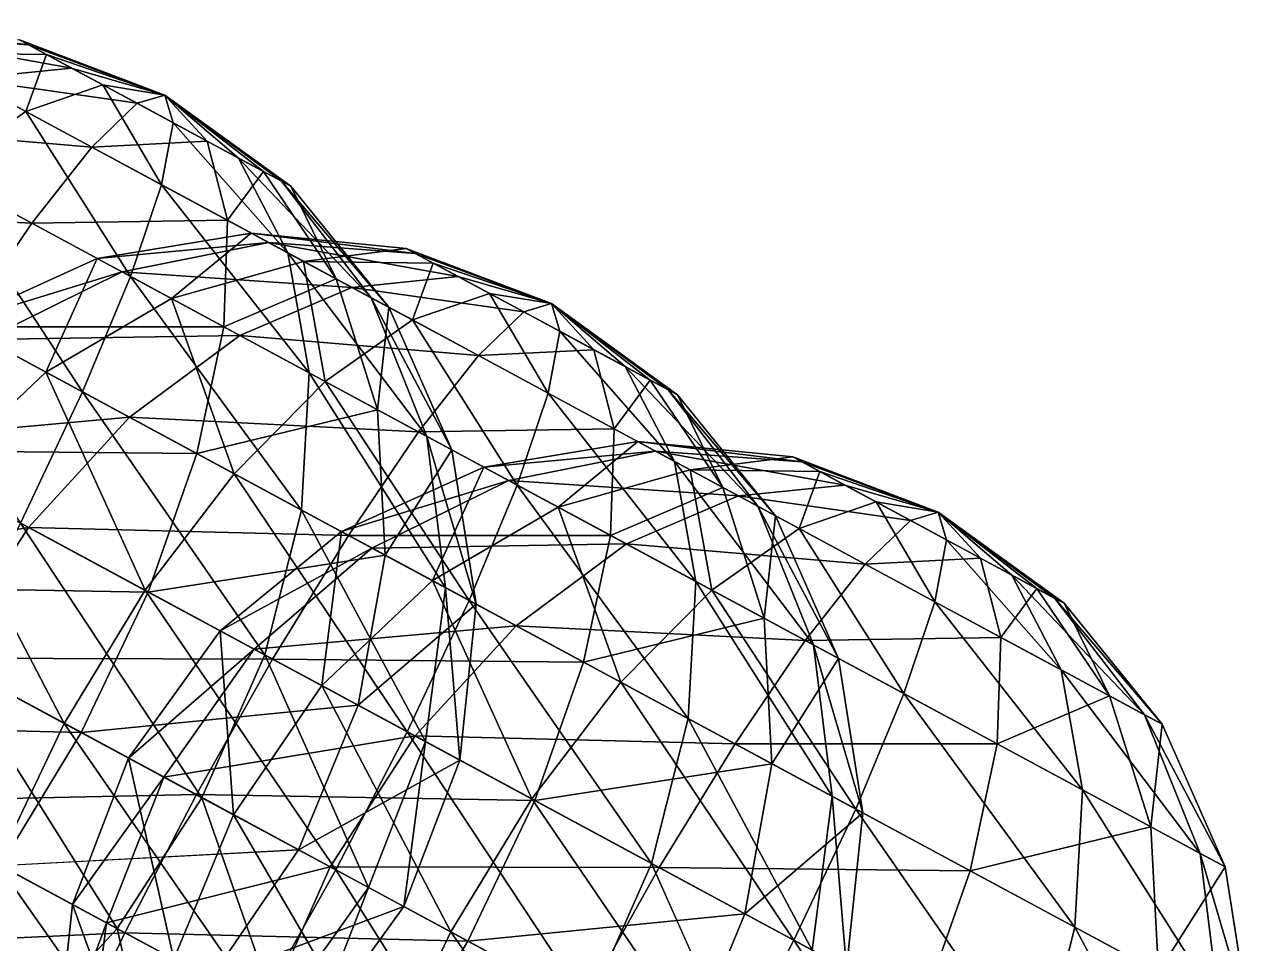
# Model space of a CAD drawing. Header units: metres. Extents: x -386 to 289, y -317 to 299.
# Drawn here: x 42.3 to 103.5, y -1.7 to 44.2 of the extents above; entities that cross this region are included whole.
import ezdxf

# ---------------------------------------------------------------- set-up
doc = ezdxf.new("R2010")
doc.units = ezdxf.units.M

msp = doc.modelspace()

# ---------------------------------------------------------------- linework, layer by layer
for points in [[(42.52548, 43.184006, -285.98282), (35.216217, 43.72242, -288.74295), (34.333157, 44.198895, -281.0435), (34.333256, 44.198994, -281.0434)], [(42.52548, 43.184006, -285.98282), (34.333157, 44.198895, -281.0435), (42.068375, 43.43065, -281.99728), (42.068474, 43.430748, -281.9972)], [(44.675102, 42.02413, -289.1747), (39.368973, 41.481712, -294.90918), (35.216217, 43.72242, -288.74295), (35.216316, 43.72252, -288.74286)], [(44.675102, 42.02413, -289.1747), (35.216217, 43.72242, -288.74295), (42.52548, 43.184006, -285.98282), (42.525578, 43.184105, -285.98273)], [(42.068375, 43.43065, -281.99728), (36.956417, 42.78346, -273.87384), (43.42627, 42.697964, -278.286), (43.42637, 42.698063, -278.28592)], [(49.32747, 40.67539, -283.02084), (42.52548, 43.184006, -285.98282), (42.068375, 43.43065, -281.99728), (42.068474, 43.430748, -281.9972)], [(49.32747, 40.67539, -283.02084), (42.068375, 43.43065, -281.99728), (43.42627, 42.697964, -278.286), (43.42637, 42.698063, -278.28592)], [(49.32747, 40.67539, -283.02084), (44.675102, 42.02413, -289.1747), (42.52548, 43.184006, -285.98282), (42.525578, 43.184105, -285.98273)], [(36.956417, 42.78346, -273.87384), (38.033283, 36.785122, -263.4118), (42.383087, 39.855385, -269.15515), (42.383186, 39.855484, -269.15506)], [(43.42627, 42.697964, -278.286), (36.956417, 42.78346, -273.87384), (42.383087, 39.855385, -269.15515), (42.383186, 39.855484, -269.15506)], [(43.42627, 42.697964, -278.286), (42.383087, 39.855385, -269.15515), (46.235325, 41.18228, -275.8434), (46.235424, 41.18238, -275.84332)], [(49.32747, 40.67539, -283.02084), (43.42627, 42.697964, -278.286), (46.235325, 41.18228, -275.8434), (46.235424, 41.18238, -275.84332)], [(47.94126, 40.261806, -290.71765), (39.368973, 41.481712, -294.90918), (44.675102, 42.02413, -289.1747), (44.6752, 42.02423, -289.17462)], [(49.32747, 40.67539, -283.02084), (47.94126, 40.261806, -290.71765), (44.675102, 42.02413, -289.1747), (44.6752, 42.02423, -289.17462)], [(44.675102, 42.02413, -289.1747), (44.675102, 42.02413, -289.1747), (47.94126, 40.261806, -290.71765), (47.94136, 40.261906, -290.71756)], [(45.678707, 38.077164, -297.88995), (33.77068, 39.0851, -299.8335), (39.368973, 41.481712, -294.90918), (39.369072, 41.48181, -294.9091)], [(47.94126, 40.261806, -290.71765), (45.678707, 38.077164, -297.88995), (39.368973, 41.481712, -294.90918), (39.369072, 41.48181, -294.9091)], [(39.368973, 41.481712, -294.90918), (39.368973, 41.481712, -294.90918), (45.678707, 38.077164, -297.88995), (45.678806, 38.077263, -297.88986)], [(46.235325, 41.18228, -275.8434), (42.383087, 39.855385, -269.15515), (49.159103, 36.19924, -268.15173), (49.159203, 36.19934, -268.15164)], [(46.235325, 41.18228, -275.8434), (49.159103, 36.19924, -268.15173), (49.74285, 39.289722, -275.32404), (49.74295, 39.28982, -275.32394)], [(49.32747, 40.67539, -283.02084), (46.235325, 41.18228, -275.8434), (49.74285, 39.289722, -275.32404), (49.74295, 39.28982, -275.32394)], [(49.32747, 40.67539, -283.02084), (51.448788, 38.369247, -290.19824), (47.94126, 40.261806, -290.71765), (47.94136, 40.261906, -290.71756)], [(49.32747, 40.67539, -283.02084), (49.74285, 39.289722, -275.32404), (53.00901, 37.527397, -276.86697), (53.00911, 37.527496, -276.86688)], [(49.32747, 40.67539, -283.02084), (53.00901, 37.527397, -276.86697), (55.158634, 36.367523, -280.05887), (55.158733, 36.367622, -280.05878)], [(49.32747, 40.67539, -283.02084), (55.158634, 36.367523, -280.05887), (55.615738, 36.12088, -284.0444), (55.615837, 36.12098, -284.0443)], [(49.32747, 40.67539, -283.02084), (55.615738, 36.12088, -284.0444), (54.257843, 36.853565, -287.75568), (54.257942, 36.853664, -287.75558)], [(49.32747, 40.67539, -283.02084), (54.257843, 36.853565, -287.75568), (51.448788, 38.369247, -290.19824), (51.448887, 38.369347, -290.19815)], [(42.383087, 39.855385, -269.15515), (38.033283, 36.785122, -263.4118), (47.616013, 31.614561, -261.99277), (47.61611, 31.61466, -261.99268)], [(42.383087, 39.855385, -269.15515), (47.616013, 31.614561, -261.99277), (49.159103, 36.19924, -268.15173), (49.159203, 36.19934, -268.15164)], [(51.448788, 38.369247, -290.19824), (45.678707, 38.077164, -297.88995), (47.94126, 40.261806, -290.71765), (47.94136, 40.261906, -290.71756)], [(49.74285, 39.289722, -275.32404), (49.159103, 36.19924, -268.15173), (55.468838, 32.794697, -271.1325), (55.468937, 32.794796, -271.13242)], [(49.74285, 39.289722, -275.32404), (55.468838, 32.794697, -271.1325), (53.00901, 37.527397, -276.86697), (53.00911, 37.527496, -276.86688)], [(42.69399, 34.27034, -304.04892), (28.26173, 34.99762, -303.61206), (33.77068, 39.0851, -299.8335), (33.77078, 39.085197, -299.8334)], [(45.678707, 38.077164, -297.88995), (42.69399, 34.27034, -304.04892), (33.77068, 39.0851, -299.8335), (33.77078, 39.085197, -299.8334)], [(33.77068, 39.0851, -299.8335), (33.77068, 39.0851, -299.8335), (42.69399, 34.27034, -304.04892), (42.694088, 34.27044, -304.04883)], [(52.454723, 34.421024, -296.88654), (42.69399, 34.27034, -304.04892), (45.678707, 38.077164, -297.88995), (45.678806, 38.077263, -297.88986)], [(51.448788, 38.369247, -290.19824), (52.454723, 34.421024, -296.88654), (45.678707, 38.077164, -297.88995), (45.678806, 38.077263, -297.88986)], [(54.257843, 36.853565, -287.75568), (52.454723, 34.421024, -296.88654), (51.448788, 38.369247, -290.19824), (51.448887, 38.369347, -290.19815)], [(53.00901, 37.527397, -276.86697), (55.468838, 32.794697, -271.1325), (59.621593, 30.55399, -277.29874), (59.621693, 30.554089, -277.29865)], [(53.00901, 37.527397, -276.86697), (59.621593, 30.55399, -277.29874), (55.158634, 36.367523, -280.05887), (55.158733, 36.367622, -280.05878)], [(38.033283, 36.785122, -263.4118), (33.482334, 32.180733, -259.00476), (45.218735, 25.848114, -257.2668), (45.218834, 25.848213, -257.26672)], [(38.033283, 36.785122, -263.4118), (45.218735, 25.848114, -257.2668), (47.616013, 31.614561, -261.99277), (47.61611, 31.61466, -261.99268)], [(54.257843, 36.853565, -287.75568), (57.881393, 31.49295, -292.16785), (52.454723, 34.421024, -296.88654), (52.454823, 34.421124, -296.88644)], [(55.615738, 36.12088, -284.0444), (57.881393, 31.49295, -292.16785), (54.257843, 36.853565, -287.75568), (54.257942, 36.853664, -287.75558)], [(49.159103, 36.19924, -268.15173), (47.616013, 31.614561, -261.99277), (56.53932, 26.799803, -266.2082), (56.53942, 26.799902, -266.2081)], [(49.159103, 36.19924, -268.15173), (56.53932, 26.799803, -266.2082), (55.468838, 32.794697, -271.1325), (55.468937, 32.794796, -271.13242)], [(55.158634, 36.367523, -280.05887), (59.621593, 30.55399, -277.29874), (60.504654, 30.077515, -284.9982), (60.504753, 30.077614, -284.9981)], [(55.158634, 36.367523, -280.05887), (60.504654, 30.077515, -284.9982), (55.615738, 36.12088, -284.0444), (55.615837, 36.12098, -284.0443)], [(55.615738, 36.12088, -284.0444), (60.504654, 30.077515, -284.9982), (57.881393, 31.49295, -292.16785), (57.881493, 31.49305, -292.16776)], [(42.69399, 34.27034, -304.04892), (39.19051, 29.100769, -308.77487), (28.26173, 34.99762, -303.61206), (28.26183, 34.99772, -303.61197)], [(52.27672, 29.099777, -302.62988), (39.19051, 29.100769, -308.77487), (42.69399, 34.27034, -304.04892), (42.694088, 34.27044, -304.04883)], [(52.454723, 34.421024, -296.88654), (52.27672, 29.099777, -302.62988), (42.69399, 34.27034, -304.04892), (42.694088, 34.27044, -304.04883)], [(57.881393, 31.49295, -292.16785), (52.27672, 29.099777, -302.62988), (52.454723, 34.421024, -296.88654), (52.454823, 34.421124, -296.88644)], [(54.51667, 33.308456, -457.02557), (45.949413, 32.51381, -448.50705), (53.63361, 33.78493, -449.3261), (53.63371, 33.78503, -449.32602)], [(53.63361, 33.78493, -449.3261), (45.949413, 32.51381, -448.50705), (49.65926, 30.512083, -438.36768), (49.65936, 30.512182, -438.36758)], [(53.63361, 33.78493, -449.3261), (49.65926, 30.512083, -438.36768), (56.25687, 32.369495, -442.15646), (56.25697, 32.369595, -442.15637)], [(61.82593, 32.770042, -454.26544), (54.51667, 33.308456, -457.02557), (53.63361, 33.78493, -449.3261), (53.63371, 33.78503, -449.32602)], [(61.82593, 32.770042, -454.26544), (53.63361, 33.78493, -449.3261), (61.368828, 33.016685, -450.2799), (61.368927, 33.016785, -450.27982)], [(61.368828, 33.016685, -450.2799), (53.63361, 33.78493, -449.3261), (56.25687, 32.369495, -442.15646), (56.25697, 32.369595, -442.15637)], [(54.51667, 33.308456, -457.02557), (47.198246, 31.839973, -459.39575), (45.949413, 32.51381, -448.50705), (45.949512, 32.51391, -448.50696)], [(58.669426, 31.067749, -463.1918), (47.198246, 31.839973, -459.39575), (54.51667, 33.308456, -457.02557), (54.51677, 33.308556, -457.02548)], [(63.975555, 31.610167, -457.45734), (58.669426, 31.067749, -463.1918), (54.51667, 33.308456, -457.02557), (54.51677, 33.308556, -457.02548)], [(63.975555, 31.610167, -457.45734), (54.51667, 33.308456, -457.02557), (61.82593, 32.770042, -454.26544), (61.82603, 32.77014, -454.26535)], [(47.198246, 31.839973, -459.39575), (38.839897, 29.289948, -447.87857), (45.949413, 32.51381, -448.50705), (45.949512, 32.51391, -448.50696)], [(45.949413, 32.51381, -448.50705), (38.839897, 29.289948, -447.87857), (43.383514, 26.838345, -435.46042), (43.383614, 26.838444, -435.46033)], [(45.949413, 32.51381, -448.50705), (43.383514, 26.838345, -435.46042), (49.65926, 30.512083, -438.36768), (49.65936, 30.512182, -438.36758)], [(55.468838, 32.794697, -271.1325), (56.53932, 26.799803, -266.2082), (62.41221, 23.630966, -274.92856), (62.412308, 23.631065, -274.92847)], [(55.468838, 32.794697, -271.1325), (62.41221, 23.630966, -274.92856), (59.621593, 30.55399, -277.29874), (59.621693, 30.554089, -277.29865)], [(61.368828, 33.016685, -450.2799), (56.25687, 32.369495, -442.15646), (62.726723, 32.284, -446.56863), (62.72682, 32.2841, -446.56854)], [(68.62792, 30.261425, -451.30347), (61.82593, 32.770042, -454.26544), (61.368828, 33.016685, -450.2799), (61.368927, 33.016785, -450.27982)], [(68.62792, 30.261425, -451.30347), (61.368828, 33.016685, -450.2799), (62.726723, 32.284, -446.56863), (62.72682, 32.2841, -446.56854)], [(68.62792, 30.261425, -451.30347), (63.975555, 31.610167, -457.45734), (61.82593, 32.770042, -454.26544), (61.82603, 32.77014, -454.26535)], [(33.482334, 32.180733, -259.00476), (42.130634, 19.292871, -254.29596), (45.218735, 25.848114, -257.2668), (45.218834, 25.848213, -257.26672)], [(47.198246, 31.839973, -459.39575), (40.369396, 28.464674, -461.21445), (38.839897, 29.289948, -447.87857), (38.839996, 29.290047, -447.87848)], [(53.071133, 28.671135, -468.11612), (40.369396, 28.464674, -461.21445), (47.198246, 31.839973, -459.39575), (47.198345, 31.840073, -459.39566)], [(58.669426, 31.067749, -463.1918), (53.071133, 28.671135, -468.11612), (47.198246, 31.839973, -459.39575), (47.198345, 31.840073, -459.39566)], [(56.25687, 32.369495, -442.15646), (49.65926, 30.512083, -438.36768), (57.333736, 26.371159, -431.6944), (57.333836, 26.371258, -431.6943)], [(56.25687, 32.369495, -442.15646), (57.333736, 26.371159, -431.6944), (61.68354, 29.441422, -437.43777), (61.68364, 29.44152, -437.43768)], [(62.726723, 32.284, -446.56863), (56.25687, 32.369495, -442.15646), (61.68354, 29.441422, -437.43777), (61.68364, 29.44152, -437.43768)], [(62.726723, 32.284, -446.56863), (61.68354, 29.441422, -437.43777), (65.53578, 30.768316, -444.12604), (65.53588, 30.768415, -444.12595)], [(68.62792, 30.261425, -451.30347), (62.726723, 32.284, -446.56863), (65.53578, 30.768316, -444.12604), (65.53588, 30.768415, -444.12595)], [(47.616013, 31.614561, -261.99277), (45.218735, 25.848114, -257.2668), (56.147514, 19.951263, -262.42963), (56.147614, 19.951363, -262.42953)], [(47.616013, 31.614561, -261.99277), (56.147514, 19.951263, -262.42963), (56.53932, 26.799803, -266.2082), (56.53942, 26.799902, -266.2081)], [(57.881393, 31.49295, -292.16785), (59.951195, 24.958857, -295.95663), (52.27672, 29.099777, -302.62988), (52.276817, 29.099876, -302.6298)], [(60.504654, 30.077515, -284.9982), (59.951195, 24.958857, -295.95663), (57.881393, 31.49295, -292.16785), (57.881493, 31.49305, -292.16776)], [(67.241714, 29.847843, -459.00027), (58.669426, 31.067749, -463.1918), (63.975555, 31.610167, -457.45734), (63.975655, 31.610266, -457.45724)], [(68.62792, 30.261425, -451.30347), (67.241714, 29.847843, -459.00027), (63.975555, 31.610167, -457.45734), (63.975655, 31.610266, -457.45724)], [(63.975555, 31.610167, -457.45734), (63.975555, 31.610167, -457.45734), (67.241714, 29.847843, -459.00027), (67.24181, 29.847942, -459.00018)], [(64.97916, 27.663202, -466.17258), (53.071133, 28.671135, -468.11612), (58.669426, 31.067749, -463.1918), (58.669525, 31.067848, -463.1917)], [(67.241714, 29.847843, -459.00027), (64.97916, 27.663202, -466.17258), (58.669426, 31.067749, -463.1918), (58.669525, 31.067848, -463.1917)], [(58.669426, 31.067749, -463.1918), (58.669426, 31.067749, -463.1918), (64.97916, 27.663202, -466.17258), (64.979256, 27.663301, -466.1725)], [(65.53578, 30.768316, -444.12604), (61.68354, 29.441422, -437.43777), (68.45956, 25.78528, -436.43436), (68.459656, 25.78538, -436.43427)], [(65.53578, 30.768316, -444.12604), (68.45956, 25.78528, -436.43436), (69.043304, 28.87576, -443.60666), (69.0434, 28.875858, -443.60657)], [(68.62792, 30.261425, -451.30347), (65.53578, 30.768316, -444.12604), (69.043304, 28.87576, -443.60666), (69.0434, 28.875858, -443.60657)], [(49.65926, 30.512083, -438.36768), (43.383514, 26.838345, -435.46042), (52.782787, 21.76677, -427.28738), (52.782887, 21.766869, -427.2873)], [(49.65926, 30.512083, -438.36768), (52.782787, 21.76677, -427.28738), (57.333736, 26.371159, -431.6944), (57.333836, 26.371258, -431.6943)], [(59.621593, 30.55399, -277.29874), (62.41221, 23.630966, -274.92856), (63.661037, 22.95713, -285.81726), (63.661137, 22.95723, -285.81717)], [(59.621593, 30.55399, -277.29874), (63.661037, 22.95713, -285.81726), (60.504654, 30.077515, -284.9982), (60.504753, 30.077614, -284.9981)], [(60.504654, 30.077515, -284.9982), (63.661037, 22.95713, -285.81726), (59.951195, 24.958857, -295.95663), (59.951294, 24.958956, -295.95654)], [(68.62792, 30.261425, -451.30347), (70.74924, 27.955286, -458.4809), (67.241714, 29.847843, -459.00027), (67.24181, 29.847942, -459.00018)], [(68.62792, 30.261425, -451.30347), (69.043304, 28.87576, -443.60666), (72.30946, 27.113436, -445.1496), (72.30956, 27.113535, -445.1495)], [(68.62792, 30.261425, -451.30347), (72.30946, 27.113436, -445.1496), (74.45909, 25.95356, -448.3415), (74.45919, 25.95366, -448.3414)], [(68.62792, 30.261425, -451.30347), (74.45909, 25.95356, -448.3415), (74.91619, 25.706919, -452.32703), (74.91629, 25.707018, -452.32693)], [(68.62792, 30.261425, -451.30347), (74.91619, 25.706919, -452.32703), (73.5583, 26.439602, -456.0383), (73.558395, 26.439701, -456.0382)], [(68.62792, 30.261425, -451.30347), (73.5583, 26.439602, -456.0383), (70.74924, 27.955286, -458.4809), (70.74934, 27.955385, -458.4808)], [(61.68354, 29.441422, -437.43777), (57.333736, 26.371159, -431.6944), (66.916466, 21.200598, -430.2754), (66.916565, 21.200697, -430.2753)], [(61.68354, 29.441422, -437.43777), (66.916466, 21.200598, -430.2754), (68.45956, 25.78528, -436.43436), (68.459656, 25.78538, -436.43427)], [(70.74924, 27.955286, -458.4809), (64.97916, 27.663202, -466.17258), (67.241714, 29.847843, -459.00027), (67.24181, 29.847942, -459.00018)], [(50.92691, 22.768147, -307.03693), (35.40703, 22.920734, -311.74573), (39.19051, 29.100769, -308.77487), (39.19061, 29.100868, -308.77478)], [(38.839897, 29.289948, -447.87857), (37.857307, 21.598633, -433.63284), (43.383514, 26.838345, -435.46042), (43.383614, 26.838444, -435.46033)], [(52.27672, 29.099777, -302.62988), (50.92691, 22.768147, -307.03693), (39.19051, 29.100769, -308.77487), (39.19061, 29.100868, -308.77478)], [(59.951195, 24.958857, -295.95663), (50.92691, 22.768147, -307.03693), (52.27672, 29.099777, -302.62988), (52.276817, 29.099876, -302.6298)], [(69.043304, 28.87576, -443.60666), (68.45956, 25.78528, -436.43436), (74.76929, 22.380733, -439.41513), (74.76939, 22.380833, -439.41504)], [(69.043304, 28.87576, -443.60666), (74.76929, 22.380733, -439.41513), (72.30946, 27.113436, -445.1496), (72.30956, 27.113535, -445.1495)], [(47.562183, 24.583654, -471.89468), (34.4955, 23.412567, -462.35773), (40.369396, 28.464674, -461.21445), (40.369495, 28.464773, -461.21436)], [(53.071133, 28.671135, -468.11612), (47.562183, 24.583654, -471.89468), (40.369396, 28.464674, -461.21445), (40.369495, 28.464773, -461.21436)], [(61.994442, 23.856379, -472.33154), (47.562183, 24.583654, -471.89468), (53.071133, 28.671135, -468.11612), (53.07123, 28.671234, -468.11603)], [(64.97916, 27.663202, -466.17258), (61.994442, 23.856379, -472.33154), (53.071133, 28.671135, -468.11612), (53.07123, 28.671234, -468.11603)], [(53.071133, 28.671135, -468.11612), (53.071133, 28.671135, -468.11612), (61.994442, 23.856379, -472.33154), (61.99454, 23.856478, -472.33145)], [(71.75517, 24.007061, -465.16916), (61.994442, 23.856379, -472.33154), (64.97916, 27.663202, -466.17258), (64.979256, 27.663301, -466.1725)], [(70.74924, 27.955286, -458.4809), (71.75517, 24.007061, -465.16916), (64.97916, 27.663202, -466.17258), (64.979256, 27.663301, -466.1725)], [(73.5583, 26.439602, -456.0383), (71.75517, 24.007061, -465.16916), (70.74924, 27.955286, -458.4809), (70.74934, 27.955385, -458.4808)], [(72.30946, 27.113436, -445.1496), (74.76929, 22.380733, -439.41513), (78.92204, 20.140026, -445.58136), (78.92214, 20.140125, -445.58127)], [(72.30946, 27.113436, -445.1496), (78.92204, 20.140026, -445.58136), (74.45909, 25.95356, -448.3415), (74.45919, 25.95366, -448.3414)], [(43.383514, 26.838345, -435.46042), (37.857307, 21.598633, -433.63284), (48.340836, 15.942028, -424.517), (48.340935, 15.942128, -424.5169)], [(43.383514, 26.838345, -435.46042), (48.340836, 15.942028, -424.517), (52.782787, 21.76677, -427.28738), (52.782887, 21.766869, -427.2873)], [(57.333736, 26.371159, -431.6944), (52.782787, 21.76677, -427.28738), (64.51919, 15.434151, -425.54944), (64.51929, 15.434251, -425.54935)], [(56.53932, 26.799803, -266.2082), (56.147514, 19.951263, -262.42963), (63.340298, 16.070246, -273.10986), (63.340397, 16.070345, -273.10977)], [(56.53932, 26.799803, -266.2082), (63.340298, 16.070246, -273.10986), (62.41221, 23.630966, -274.92856), (62.412308, 23.631065, -274.92847)], [(57.333736, 26.371159, -431.6944), (64.51919, 15.434151, -425.54944), (66.916466, 21.200598, -430.2754), (66.916565, 21.200697, -430.2753)], [(73.5583, 26.439602, -456.0383), (77.18185, 21.078987, -460.45047), (71.75517, 24.007061, -465.16916), (71.75527, 24.00716, -465.16907)], [(74.91619, 25.706919, -452.32703), (77.18185, 21.078987, -460.45047), (73.5583, 26.439602, -456.0383), (73.558395, 26.439701, -456.0382)], [(45.218735, 25.848114, -257.2668), (42.130634, 19.292871, -254.29596), (54.320103, 12.71579, -260.05435), (54.3202, 12.71589, -260.05426)], [(45.218735, 25.848114, -257.2668), (54.320103, 12.71579, -260.05435), (56.147514, 19.951263, -262.42963), (56.147614, 19.951363, -262.42953)], [(68.45956, 25.78528, -436.43436), (66.916466, 21.200598, -430.2754), (75.839775, 16.38584, -434.4908), (75.839874, 16.385939, -434.49072)], [(68.45956, 25.78528, -436.43436), (75.839775, 16.38584, -434.4908), (74.76929, 22.380733, -439.41513), (74.76939, 22.380833, -439.41504)], [(74.45909, 25.95356, -448.3415), (78.92204, 20.140026, -445.58136), (79.80511, 19.663551, -453.28082), (79.80521, 19.66365, -453.28073)], [(74.45909, 25.95356, -448.3415), (79.80511, 19.663551, -453.28082), (74.91619, 25.706919, -452.32703), (74.91629, 25.707018, -452.32693)], [(74.91619, 25.706919, -452.32703), (79.80511, 19.663551, -453.28082), (77.18185, 21.078987, -460.45047), (77.181946, 21.079086, -460.45038)], [(47.562183, 24.583654, -471.89468), (42.518013, 19.083855, -474.26996), (34.4955, 23.412567, -462.35773), (34.495598, 23.412666, -462.35764)], [(58.490963, 18.686806, -477.0575), (42.518013, 19.083855, -474.26996), (47.562183, 24.583654, -471.89468), (47.562283, 24.583754, -471.8946)], [(61.994442, 23.856379, -472.33154), (58.490963, 18.686806, -477.0575), (47.562183, 24.583654, -471.89468), (47.562283, 24.583754, -471.8946)], [(47.562183, 24.583654, -471.89468), (47.562183, 24.583654, -471.89468), (58.490963, 18.686806, -477.0575), (58.491062, 18.686905, -477.0574)], [(59.951195, 24.958857, -295.95663), (60.32618, 17.696575, -298.8639), (50.92691, 22.768147, -307.03693), (50.92701, 22.768246, -307.03683)], [(63.661037, 22.95713, -285.81726), (60.32618, 17.696575, -298.8639), (59.951195, 24.958857, -295.95663), (59.951294, 24.958956, -295.95654)], [(71.57717, 18.685814, -470.9125), (58.490963, 18.686806, -477.0575), (61.994442, 23.856379, -472.33154), (61.99454, 23.856478, -472.33145)], [(71.75517, 24.007061, -465.16916), (71.57717, 18.685814, -470.9125), (61.994442, 23.856379, -472.33154), (61.99454, 23.856478, -472.33145)], [(77.18185, 21.078987, -460.45047), (71.57717, 18.685814, -470.9125), (71.75517, 24.007061, -465.16916), (71.75527, 24.00716, -465.16907)], [(42.518013, 19.083855, -474.26996), (29.976849, 17.02796, -462.74768), (34.4955, 23.412567, -462.35773), (34.495598, 23.412666, -462.35764)], [(62.41221, 23.630966, -274.92856), (63.340298, 16.070246, -273.10986), (64.8698, 15.244973, -286.44574), (64.869896, 15.245073, -286.44565)], [(62.41221, 23.630966, -274.92856), (64.8698, 15.244973, -286.44574), (63.661037, 22.95713, -285.81726), (63.661137, 22.95723, -285.81717)], [(73.81712, 22.894487, -625.30817), (65.24986, 22.099838, -616.7897), (72.93407, 23.37096, -617.6087), (72.934166, 23.37106, -617.6086)], [(72.93407, 23.37096, -617.6087), (65.24986, 22.099838, -616.7897), (68.95972, 20.098112, -606.65027), (68.959816, 20.098211, -606.65015)], [(72.93407, 23.37096, -617.6087), (68.95972, 20.098112, -606.65027), (75.55732, 21.955524, -610.4391), (75.55742, 21.955624, -610.43896)], [(81.12638, 22.356071, -622.54803), (73.81712, 22.894487, -625.30817), (72.93407, 23.37096, -617.6087), (72.934166, 23.37106, -617.6086)], [(81.12638, 22.356071, -622.54803), (72.93407, 23.37096, -617.6087), (80.66928, 22.602713, -618.5625), (80.66938, 22.602812, -618.5624)], [(80.66928, 22.602713, -618.5625), (72.93407, 23.37096, -617.6087), (75.55732, 21.955524, -610.4391), (75.55742, 21.955624, -610.43896)], [(48.497276, 15.857616, -309.8073), (31.601376, 16.151411, -312.75903), (35.40703, 22.920734, -311.74573), (35.407127, 22.920834, -311.74564)], [(50.92691, 22.768147, -307.03693), (48.497276, 15.857616, -309.8073), (35.40703, 22.920734, -311.74573), (35.407127, 22.920834, -311.74564)], [(60.32618, 17.696575, -298.8639), (48.497276, 15.857616, -309.8073), (50.92691, 22.768147, -307.03693), (50.92701, 22.768246, -307.03683)], [(63.661037, 22.95713, -285.81726), (64.8698, 15.244973, -286.44574), (60.32618, 17.696575, -298.8639), (60.32628, 17.696674, -298.8638)], [(73.81712, 22.894487, -625.30817), (66.498695, 21.426003, -627.67834), (65.24986, 22.099838, -616.7897), (65.24996, 22.099937, -616.78955)], [(77.96988, 20.653778, -631.4744), (66.498695, 21.426003, -627.67834), (73.81712, 22.894487, -625.30817), (73.81722, 22.894587, -625.30804)], [(83.27601, 21.196196, -625.7399), (77.96988, 20.653778, -631.4744), (73.81712, 22.894487, -625.30817), (73.81722, 22.894587, -625.30804)], [(83.27601, 21.196196, -625.7399), (73.81712, 22.894487, -625.30817), (81.12638, 22.356071, -622.54803), (81.12648, 22.35617, -622.5479)], [(66.498695, 21.426003, -627.67834), (58.14035, 18.875977, -616.1612), (65.24986, 22.099838, -616.7897), (65.24996, 22.099937, -616.78955)], [(65.24986, 22.099838, -616.7897), (58.14035, 18.875977, -616.1612), (62.683968, 16.424374, -603.743), (62.684067, 16.424473, -603.74286)], [(65.24986, 22.099838, -616.7897), (62.683968, 16.424374, -603.743), (68.95972, 20.098112, -606.65027), (68.959816, 20.098211, -606.65015)], [(74.76929, 22.380733, -439.41513), (75.839775, 16.38584, -434.4908), (81.71266, 13.217002, -443.21118), (81.71276, 13.217102, -443.2111)], [(74.76929, 22.380733, -439.41513), (81.71266, 13.217002, -443.21118), (78.92204, 20.140026, -445.58136), (78.92214, 20.140125, -445.58127)], [(80.66928, 22.602713, -618.5625), (75.55732, 21.955524, -610.4391), (82.027176, 21.87003, -614.8512), (82.027275, 21.870129, -614.8511)], [(87.928375, 19.847454, -619.58606), (81.12638, 22.356071, -622.54803), (80.66928, 22.602713, -618.5625), (80.66938, 22.602812, -618.5624)], [(87.928375, 19.847454, -619.58606), (80.66928, 22.602713, -618.5625), (82.027176, 21.87003, -614.8512), (82.027275, 21.870129, -614.8511)], [(87.928375, 19.847454, -619.58606), (83.27601, 21.196196, -625.7399), (81.12638, 22.356071, -622.54803), (81.12648, 22.35617, -622.5479)], [(37.857307, 21.598633, -433.63284), (33.457253, 15.150037, -433.0095), (44.310596, 9.293887, -423.57208), (44.310696, 9.293987, -423.572)], [(37.857307, 21.598633, -433.63284), (44.310596, 9.293887, -423.57208), (48.340836, 15.942028, -424.517), (48.340935, 15.942128, -424.5169)], [(52.782787, 21.76677, -427.28738), (48.340836, 15.942028, -424.517), (61.431087, 8.878908, -422.57858), (61.431187, 8.879008, -422.5785)], [(52.782787, 21.76677, -427.28738), (61.431087, 8.878908, -422.57858), (64.51919, 15.434151, -425.54944), (64.51929, 15.434251, -425.54935)], [(66.498695, 21.426003, -627.67834), (59.66985, 18.050703, -629.4971), (58.14035, 18.875977, -616.1612), (58.14045, 18.876076, -616.1611)], [(72.37158, 18.257164, -636.3987), (59.66985, 18.050703, -629.4971), (66.498695, 21.426003, -627.67834), (66.498795, 21.426102, -627.6782)], [(77.96988, 20.653778, -631.4744), (72.37158, 18.257164, -636.3987), (66.498695, 21.426003, -627.67834), (66.498795, 21.426102, -627.6782)], [(75.55732, 21.955524, -610.4391), (68.95972, 20.098112, -606.65027), (76.634186, 15.957188, -599.977), (76.634285, 15.957288, -599.97687)], [(75.55732, 21.955524, -610.4391), (76.634186, 15.957188, -599.977), (80.98399, 19.02745, -605.72034), (80.98409, 19.02755, -605.7202)], [(82.027176, 21.87003, -614.8512), (75.55732, 21.955524, -610.4391), (80.98399, 19.02745, -605.72034), (80.98409, 19.02755, -605.7202)], [(82.027176, 21.87003, -614.8512), (80.98399, 19.02745, -605.72034), (84.836235, 20.354345, -612.4086), (84.836334, 20.354445, -612.4085)], [(87.928375, 19.847454, -619.58606), (82.027176, 21.87003, -614.8512), (84.836235, 20.354345, -612.4086), (84.836334, 20.354445, -612.4085)], [(66.916466, 21.200598, -430.2754), (64.51919, 15.434151, -425.54944), (75.44797, 9.5373, -430.71228), (75.44807, 9.5374, -430.7122)], [(66.916466, 21.200598, -430.2754), (75.44797, 9.5373, -430.71228), (75.839775, 16.38584, -434.4908), (75.839874, 16.385939, -434.49072)], [(77.18185, 21.078987, -460.45047), (79.25165, 14.544893, -464.23926), (71.57717, 18.685814, -470.9125), (71.57727, 18.685913, -470.9124)], [(79.80511, 19.663551, -453.28082), (79.25165, 14.544893, -464.23926), (77.18185, 21.078987, -460.45047), (77.181946, 21.079086, -460.45038)], [(86.54217, 19.433872, -627.2829), (77.96988, 20.653778, -631.4744), (83.27601, 21.196196, -625.7399), (83.27611, 21.196295, -625.7398)], [(87.928375, 19.847454, -619.58606), (86.54217, 19.433872, -627.2829), (83.27601, 21.196196, -625.7399), (83.27611, 21.196295, -625.7398)], [(83.27601, 21.196196, -625.7399), (83.27601, 21.196196, -625.7399), (86.54217, 19.433872, -627.2829), (86.54227, 19.433971, -627.2828)], [(84.27962, 17.249231, -634.45514), (72.37158, 18.257164, -636.3987), (77.96988, 20.653778, -631.4744), (77.96998, 20.653877, -631.4743)], [(86.54217, 19.433872, -627.2829), (84.27962, 17.249231, -634.45514), (77.96988, 20.653778, -631.4744), (77.96998, 20.653877, -631.4743)], [(77.96988, 20.653778, -631.4744), (77.96988, 20.653778, -631.4744), (84.27962, 17.249231, -634.45514), (84.27972, 17.24933, -634.455)], [(84.836235, 20.354345, -612.4086), (80.98399, 19.02745, -605.72034), (87.76001, 15.371309, -604.717), (87.76011, 15.371409, -604.71686)], [(84.836235, 20.354345, -612.4086), (87.76001, 15.371309, -604.717), (88.34376, 18.461788, -611.8892), (88.34386, 18.461887, -611.8891)], [(87.928375, 19.847454, -619.58606), (84.836235, 20.354345, -612.4086), (88.34376, 18.461788, -611.8892), (88.34386, 18.461887, -611.8891)], [(56.147514, 19.951263, -262.42963), (54.320103, 12.71579, -260.05435), (62.34261, 8.387078, -271.96658), (62.34271, 8.387178, -271.9665)], [(56.147514, 19.951263, -262.42963), (62.34261, 8.387078, -271.96658), (63.340298, 16.070246, -273.10986), (63.340397, 16.070345, -273.10977)], [(68.95972, 20.098112, -606.65027), (62.683968, 16.424374, -603.743), (72.08324, 11.352798, -595.56995), (72.083336, 11.352899, -595.5698)], [(68.95972, 20.098112, -606.65027), (72.08324, 11.352798, -595.56995), (76.634186, 15.957188, -599.977), (76.634285, 15.957288, -599.97687)], [(78.92204, 20.140026, -445.58136), (81.71266, 13.217002, -443.21118), (82.96149, 12.543168, -454.09988), (82.961586, 12.543268, -454.0998)], [(78.92204, 20.140026, -445.58136), (82.96149, 12.543168, -454.09988), (79.80511, 19.663551, -453.28082), (79.80521, 19.66365, -453.28073)], [(79.80511, 19.663551, -453.28082), (82.96149, 12.543168, -454.09988), (79.25165, 14.544893, -464.23926), (79.25175, 14.544993, -464.23917)], [(87.928375, 19.847454, -619.58606), (90.0497, 17.541315, -626.7635), (86.54217, 19.433872, -627.2829), (86.54227, 19.433971, -627.2828)], [(87.928375, 19.847454, -619.58606), (88.34376, 18.461788, -611.8892), (91.60992, 16.699465, -613.4322), (91.610016, 16.699564, -613.43207)], [(87.928375, 19.847454, -619.58606), (91.60992, 16.699465, -613.4322), (93.75954, 15.539589, -616.6241), (93.759636, 15.539689, -616.62396)], [(87.928375, 19.847454, -619.58606), (93.75954, 15.539589, -616.6241), (94.216644, 15.292948, -620.6096), (94.21674, 15.293048, -620.6095)], [(87.928375, 19.847454, -619.58606), (94.216644, 15.292948, -620.6096), (92.85875, 16.02563, -624.32086), (92.85885, 16.02573, -624.32074)], [(87.928375, 19.847454, -619.58606), (92.85875, 16.02563, -624.32086), (90.0497, 17.541315, -626.7635), (90.0498, 17.541414, -626.76337)], [(42.518013, 19.083855, -474.26996), (38.282364, 12.546545, -475.08014), (29.976849, 17.02796, -462.74768), (29.976948, 17.028059, -462.7476)], [(54.70748, 12.506772, -480.02835), (38.282364, 12.546545, -475.08014), (42.518013, 19.083855, -474.26996), (42.518112, 19.083954, -474.26987)], [(42.130634, 19.292871, -254.29596), (38.562172, 12.395571, -253.28265), (51.181633, 5.5864744, -259.24417), (51.181732, 5.5865746, -259.24408)], [(42.130634, 19.292871, -254.29596), (51.181633, 5.5864744, -259.24417), (54.320103, 12.71579, -260.05435), (54.3202, 12.71589, -260.05426)], [(58.490963, 18.686806, -477.0575), (54.70748, 12.506772, -480.02835), (42.518013, 19.083855, -474.26996), (42.518112, 19.083954, -474.26987)], [(42.518013, 19.083855, -474.26996), (42.518013, 19.083855, -474.26996), (54.70748, 12.506772, -480.02835), (54.70758, 12.506872, -480.02826)], [(80.98399, 19.02745, -605.72034), (76.634186, 15.957188, -599.977), (86.21692, 10.786627, -598.558), (86.21702, 10.786727, -598.55786)], [(80.98399, 19.02745, -605.72034), (86.21692, 10.786627, -598.558), (87.76001, 15.371309, -604.717), (87.76011, 15.371409, -604.71686)], [(90.0497, 17.541315, -626.7635), (84.27962, 17.249231, -634.45514), (86.54217, 19.433872, -627.2829), (86.54227, 19.433971, -627.2828)], [(59.66985, 18.050703, -629.4971), (52.090015, 13.919071, -615.7661), (58.14035, 18.875977, -616.1612), (58.14045, 18.876076, -616.1611)], [(58.14035, 18.875977, -616.1612), (52.090015, 13.919071, -615.7661), (57.15776, 11.184662, -601.9154), (57.15786, 11.184762, -601.9153)], [(70.22736, 12.354184, -475.31955), (54.70748, 12.506772, -480.02835), (58.490963, 18.686806, -477.0575), (58.491062, 18.686905, -477.0574)], [(58.14035, 18.875977, -616.1612), (57.15776, 11.184662, -601.9154), (62.683968, 16.424374, -603.743), (62.684067, 16.424473, -603.74286)], [(71.57717, 18.685814, -470.9125), (70.22736, 12.354184, -475.31955), (58.490963, 18.686806, -477.0575), (58.491062, 18.686905, -477.0574)], [(79.25165, 14.544893, -464.23926), (70.22736, 12.354184, -475.31955), (71.57717, 18.685814, -470.9125), (71.57727, 18.685913, -470.9124)], [(88.34376, 18.461788, -611.8892), (87.76001, 15.371309, -604.717), (94.06975, 11.966763, -607.6977), (94.06985, 11.966863, -607.6976)], [(88.34376, 18.461788, -611.8892), (94.06975, 11.966763, -607.6977), (91.60992, 16.699465, -613.4322), (91.610016, 16.699564, -613.43207)], [(59.66985, 18.050703, -629.4971), (53.79595, 12.998596, -630.6403), (52.090015, 13.919071, -615.7661), (52.090115, 13.919171, -615.766)], [(66.86264, 14.169683, -640.17725), (53.79595, 12.998596, -630.6403), (59.66985, 18.050703, -629.4971), (59.66995, 18.050802, -629.49695)], [(72.37158, 18.257164, -636.3987), (66.86264, 14.169683, -640.17725), (59.66985, 18.050703, -629.4971), (59.66995, 18.050802, -629.49695)], [(81.29489, 13.442408, -640.61414), (66.86264, 14.169683, -640.17725), (72.37158, 18.257164, -636.3987), (72.37168, 18.257263, -636.39856)], [(84.27962, 17.249231, -634.45514), (81.29489, 13.442408, -640.61414), (72.37158, 18.257164, -636.3987), (72.37168, 18.257263, -636.39856)], [(72.37158, 18.257164, -636.3987), (72.37158, 18.257164, -636.3987), (81.29489, 13.442408, -640.61414), (81.29499, 13.442508, -640.614)], [(60.32618, 17.696575, -298.8639), (58.980804, 10.201012, -300.69147), (48.497276, 15.857616, -309.8073), (48.497375, 15.857717, -309.80722)], [(64.8698, 15.244973, -286.44574), (58.980804, 10.201012, -300.69147), (60.32618, 17.696575, -298.8639), (60.32628, 17.696674, -298.8638)], [(91.05563, 13.59309, -633.4518), (81.29489, 13.442408, -640.61414), (84.27962, 17.249231, -634.45514), (84.27972, 17.24933, -634.455)], [(90.0497, 17.541315, -626.7635), (91.05563, 13.59309, -633.4518), (84.27962, 17.249231, -634.45514), (84.27972, 17.24933, -634.455)], [(92.85875, 16.02563, -624.32086), (91.05563, 13.59309, -633.4518), (90.0497, 17.541315, -626.7635), (90.0498, 17.541414, -626.76337)], [(91.60992, 16.699465, -613.4322), (94.06975, 11.966763, -607.6977), (98.2225, 9.726055, -613.86395), (98.2226, 9.726155, -613.86383)], [(91.60992, 16.699465, -613.4322), (98.2225, 9.726055, -613.86395), (93.75954, 15.539589, -616.6241), (93.759636, 15.539689, -616.62396)], [(45.153404, 8.839132, -310.75223), (28.032911, 9.2541065, -311.74573), (31.601376, 16.151411, -312.75903), (31.601475, 16.15151, -312.75894)], [(48.497276, 15.857616, -309.8073), (45.153404, 8.839132, -310.75223), (31.601376, 16.151411, -312.75903), (31.601475, 16.15151, -312.75894)], [(48.340836, 15.942028, -424.517), (44.310596, 9.293887, -423.57208), (57.862625, 1.981607, -421.56528), (57.862724, 1.981707, -421.5652)], [(48.340836, 15.942028, -424.517), (57.862625, 1.981607, -421.56528), (61.431087, 8.878908, -422.57858), (61.431187, 8.879008, -422.5785)], [(62.683968, 16.424374, -603.743), (57.15776, 11.184662, -601.9154), (67.64129, 5.528057, -592.7996), (67.64139, 5.528157, -592.7995)], [(63.340298, 16.070246, -273.10986), (62.34261, 8.387078, -271.96658), (64.048546, 7.4666038, -286.84082), (64.048645, 7.466704, -286.84073)], [(62.683968, 16.424374, -603.743), (67.64129, 5.528057, -592.7996), (72.08324, 11.352798, -595.56995), (72.083336, 11.352899, -595.5698)], [(63.340298, 16.070246, -273.10986), (64.048546, 7.4666038, -286.84082), (64.8698, 15.244973, -286.44574), (64.869896, 15.245073, -286.44565)], [(76.634186, 15.957188, -599.977), (72.08324, 11.352798, -595.56995), (83.81964, 5.0201797, -593.83203), (83.81974, 5.02028, -593.8319)], [(75.839775, 16.38584, -434.4908), (75.44797, 9.5373, -430.71228), (82.64075, 5.656283, -441.3925), (82.64085, 5.656383, -441.3924)], [(75.839775, 16.38584, -434.4908), (82.64075, 5.656283, -441.3925), (81.71266, 13.217002, -443.21118), (81.71276, 13.217102, -443.2111)], [(76.634186, 15.957188, -599.977), (83.81964, 5.0201797, -593.83203), (86.21692, 10.786627, -598.558), (86.21702, 10.786727, -598.55786)], [(92.85875, 16.02563, -624.32086), (96.4823, 10.665016, -628.73303), (91.05563, 13.59309, -633.4518), (91.05573, 13.59319, -633.45166)], [(94.216644, 15.292948, -620.6096), (96.4823, 10.665016, -628.73303), (92.85875, 16.02563, -624.32086), (92.85885, 16.02573, -624.32074)], [(58.980804, 10.201012, -300.69147), (45.153404, 8.839132, -310.75223), (48.497276, 15.857616, -309.8073), (48.497375, 15.857717, -309.80722)], [(64.51919, 15.434151, -425.54944), (61.431087, 8.878908, -422.57858), (73.62056, 2.301827, -428.33698), (73.62066, 2.3019269, -428.33688)], [(64.51919, 15.434151, -425.54944), (73.62056, 2.301827, -428.33698), (75.44797, 9.5373, -430.71228), (75.44807, 9.5374, -430.7122)], [(87.76001, 15.371309, -604.717), (86.21692, 10.786627, -598.558), (95.14023, 5.9718685, -602.77344), (95.14033, 5.9719687, -602.7733)], [(87.76001, 15.371309, -604.717), (95.14023, 5.9718685, -602.77344), (94.06975, 11.966763, -607.6977), (94.06985, 11.966863, -607.6976)], [(93.75954, 15.539589, -616.6241), (98.2225, 9.726055, -613.86395), (99.10556, 9.24958, -621.5634), (99.10566, 9.2496805, -621.5633)], [(93.75954, 15.539589, -616.6241), (99.10556, 9.24958, -621.5634), (94.216644, 15.292948, -620.6096), (94.21674, 15.293048, -620.6095)], [(94.216644, 15.292948, -620.6096), (99.10556, 9.24958, -621.5634), (96.4823, 10.665016, -628.73303), (96.4824, 10.665116, -628.7329)], [(33.457253, 15.150037, -433.0095), (40.96672, 2.2753992, -424.517), (44.310596, 9.293887, -423.57208), (44.310696, 9.293987, -423.572)], [(64.8698, 15.244973, -286.44574), (64.048546, 7.4666038, -286.84082), (58.980804, 10.201012, -300.69147), (58.980904, 10.201112, -300.69138)], [(66.86264, 14.169683, -640.17725), (61.818466, 8.669884, -642.55255), (53.79595, 12.998596, -630.6403), (53.79605, 12.998696, -630.6402)], [(77.79141, 8.272835, -645.3401), (61.818466, 8.669884, -642.55255), (66.86264, 14.169683, -640.17725), (66.86274, 14.169784, -640.1771)], [(81.29489, 13.442408, -640.61414), (77.79141, 8.272835, -645.3401), (66.86264, 14.169683, -640.17725), (66.86274, 14.169784, -640.1771)], [(66.86264, 14.169683, -640.17725), (66.86264, 14.169683, -640.17725), (77.79141, 8.272835, -645.3401), (77.79151, 8.272935, -645.33997)], [(79.25165, 14.544893, -464.23926), (79.62663, 7.282611, -467.1465), (70.22736, 12.354184, -475.31955), (70.22746, 12.354284, -475.31946)], [(82.96149, 12.543168, -454.09988), (79.62663, 7.282611, -467.1465), (79.25165, 14.544893, -464.23926), (79.25175, 14.544993, -464.23917)], [(53.79595, 12.998596, -630.6403), (47.51119, 7.5669327, -615.63135), (52.090015, 13.919071, -615.7661), (52.090115, 13.919171, -615.766)], [(52.090015, 13.919071, -615.7661), (47.51119, 7.5669327, -615.63135), (52.757706, 4.736066, -601.29205), (52.757805, 4.736166, -601.29193)], [(52.090015, 13.919071, -615.7661), (52.757706, 4.736066, -601.29205), (57.15776, 11.184662, -601.9154), (57.15786, 11.184762, -601.9153)], [(91.05563, 13.59309, -633.4518), (90.877625, 8.271844, -639.1951), (81.29489, 13.442408, -640.61414), (81.29499, 13.442508, -640.614)], [(96.4823, 10.665016, -628.73303), (90.877625, 8.271844, -639.1951), (91.05563, 13.59309, -633.4518), (91.05573, 13.59319, -633.45166)], [(53.79595, 12.998596, -630.6403), (49.2773, 6.613989, -631.0303), (47.51119, 7.5669327, -615.63135), (47.511288, 7.567033, -615.6312)], [(61.818466, 8.669884, -642.55255), (49.2773, 6.613989, -631.0303), (53.79595, 12.998596, -630.6403), (53.79605, 12.998696, -630.6402)], [(90.877625, 8.271844, -639.1951), (77.79141, 8.272835, -645.3401), (81.29489, 13.442408, -640.61414), (81.29499, 13.442508, -640.614)], [(81.71266, 13.217002, -443.21118), (82.64075, 5.656283, -441.3925), (84.17025, 4.83101, -454.72836), (84.17035, 4.83111, -454.72827)], [(81.71266, 13.217002, -443.21118), (84.17025, 4.83101, -454.72836), (82.96149, 12.543168, -454.09988), (82.961586, 12.543268, -454.0998)], [(38.562172, 12.395571, -253.28265), (34.756523, 5.6262436, -254.29596), (46.945988, -0.95083714, -260.05435), (46.946087, -0.9507371, -260.05426)], [(50.90183, 5.737448, -481.04166), (35.143898, 5.4172263, -474.26996), (38.282364, 12.546545, -475.08014), (38.282463, 12.546645, -475.08005)], [(54.70748, 12.506772, -480.02835), (50.90183, 5.737448, -481.04166), (38.282364, 12.546545, -475.08014), (38.282463, 12.546645, -475.08005)], [(38.282364, 12.546545, -475.08014), (38.282364, 12.546545, -475.08014), (50.90183, 5.737448, -481.04166), (50.901928, 5.7375484, -481.04156)], [(38.562172, 12.395571, -253.28265), (46.945988, -0.95083714, -260.05435), (51.181633, 5.5864744, -259.24417), (51.181732, 5.5865746, -259.24408)], [(67.79773, 5.443653, -478.08994), (50.90183, 5.737448, -481.04166), (54.70748, 12.506772, -480.02835), (54.70758, 12.506872, -480.02826)], [(54.320103, 12.71579, -260.05435), (51.181633, 5.5864744, -259.24417), (59.48715, 1.1050615, -271.57663), (59.487247, 1.1051615, -271.57654)], [(54.320103, 12.71579, -260.05435), (59.48715, 1.1050615, -271.57663), (62.34261, 8.387078, -271.96658), (62.34271, 8.387178, -271.9665)], [(70.22736, 12.354184, -475.31955), (67.79773, 5.443653, -478.08994), (54.70748, 12.506772, -480.02835), (54.70758, 12.506872, -480.02826)], [(79.62663, 7.282611, -467.1465), (67.79773, 5.443653, -478.08994), (70.22736, 12.354184, -475.31955), (70.22746, 12.354284, -475.31946)], [(82.96149, 12.543168, -454.09988), (84.17025, 4.83101, -454.72836), (79.62663, 7.282611, -467.1465), (79.62673, 7.282711, -467.14642)], [(94.06975, 11.966763, -607.6977), (95.14023, 5.9718685, -602.77344), (101.013115, 2.803031, -611.4938), (101.013214, 2.8031309, -611.49365)], [(94.06975, 11.966763, -607.6977), (101.013115, 2.803031, -611.4938), (98.2225, 9.726055, -613.86395), (98.2226, 9.726155, -613.86383)], [(57.15776, 11.184662, -601.9154), (52.757706, 4.736066, -601.29205), (63.61105, -1.1200838, -591.8547), (63.61115, -1.1199838, -591.85455)], [(57.15776, 11.184662, -601.9154), (63.61105, -1.1200838, -591.8547), (67.64129, 5.528057, -592.7996), (67.64139, 5.528157, -592.7995)], [(72.08324, 11.352798, -595.56995), (67.64129, 5.528057, -592.7996), (80.731544, -1.5350623, -590.86115), (80.73164, -1.5349623, -590.861)], [(72.08324, 11.352798, -595.56995), (80.731544, -1.5350623, -590.86115), (83.81964, 5.0201797, -593.83203), (83.81974, 5.02028, -593.8319)], [(86.21692, 10.786627, -598.558), (83.81964, 5.0201797, -593.83203), (94.74842, -0.87667036, -598.9949), (94.74852, -0.87657034, -598.99475)], [(86.21692, 10.786627, -598.558), (94.74842, -0.87667036, -598.9949), (95.14023, 5.9718685, -602.77344), (95.14033, 5.9719687, -602.7733)], [(96.4823, 10.665016, -628.73303), (98.5521, 4.1309223, -632.52185), (90.877625, 8.271844, -639.1951), (90.87772, 8.271944, -639.195)], [(99.10556, 9.24958, -621.5634), (98.5521, 4.1309223, -632.52185), (96.4823, 10.665016, -628.73303), (96.4824, 10.665116, -628.7329)], [(58.980804, 10.201012, -300.69147), (56.00675, 2.9829836, -301.31482), (45.153404, 8.839132, -310.75223), (45.153503, 8.839232, -310.75214)], [(64.048546, 7.4666038, -286.84082), (56.00675, 2.9829836, -301.31482), (58.980804, 10.201012, -300.69147), (58.980904, 10.201112, -300.69138)], [(45.153404, 8.839132, -310.75223), (41.12316, 2.1909885, -309.8073), (28.032911, 9.2541065, -311.74573), (28.03301, 9.254207, -311.74564)], [(44.310596, 9.293887, -423.57208), (40.96672, 2.2753992, -424.517), (54.056976, -4.7877197, -422.57858), (54.057076, -4.7876196, -422.5785)], [(44.310596, 9.293887, -423.57208), (54.056976, -4.7877197, -422.57858), (57.862625, 1.981607, -421.56528), (57.862724, 1.981707, -421.5652)], [(75.44797, 9.5373, -430.71228), (73.62056, 2.301827, -428.33698), (81.64307, -2.026885, -440.2492), (81.643166, -2.0267851, -440.2491)], [(75.44797, 9.5373, -430.71228), (81.64307, -2.026885, -440.2492), (82.64075, 5.656283, -441.3925), (82.64085, 5.656383, -441.3924)], [(98.2225, 9.726055, -613.86395), (101.013115, 2.803031, -611.4938), (102.26195, 2.1291971, -622.38245), (102.26205, 2.129297, -622.3823)], [(98.2225, 9.726055, -613.86395), (102.26195, 2.1291971, -622.38245), (99.10556, 9.24958, -621.5634), (99.10566, 9.2496805, -621.5633)], [(99.10556, 9.24958, -621.5634), (102.26195, 2.1291971, -622.38245), (98.5521, 4.1309223, -632.52185), (98.5522, 4.1310225, -632.5217)], [(56.00675, 2.9829836, -301.31482), (41.12316, 2.1909885, -309.8073), (45.153404, 8.839132, -310.75223), (45.153503, 8.839232, -310.75214)], [(61.818466, 8.669884, -642.55255), (57.582817, 2.132574, -643.36273), (49.2773, 6.613989, -631.0303), (49.2774, 6.614089, -631.03015)], [(74.007935, 2.092801, -648.311), (57.582817, 2.132574, -643.36273), (61.818466, 8.669884, -642.55255), (61.818565, 8.669984, -642.5524)], [(61.431087, 8.878908, -422.57858), (57.862625, 1.981607, -421.56528), (70.482086, -4.827489, -427.5268), (70.482185, -4.827389, -427.5267)], [(61.431087, 8.878908, -422.57858), (70.482086, -4.827489, -427.5268), (73.62056, 2.301827, -428.33698), (73.62066, 2.3019269, -428.33688)], [(77.79141, 8.272835, -645.3401), (74.007935, 2.092801, -648.311), (61.818466, 8.669884, -642.55255), (61.818565, 8.669984, -642.5524)], [(61.818466, 8.669884, -642.55255), (61.818466, 8.669884, -642.55255), (74.007935, 2.092801, -648.311), (74.00803, 2.092901, -648.31085)], [(62.34261, 8.387078, -271.96658), (59.48715, 1.1050615, -271.57663), (61.25326, 0.15211678, -286.97556), (61.25336, 0.15221678, -286.97546)], [(62.34261, 8.387078, -271.96658), (61.25326, 0.15211678, -286.97556), (64.048546, 7.4666038, -286.84082), (64.048645, 7.466704, -286.84073)], [(89.52782, 1.9402132, -643.6022), (74.007935, 2.092801, -648.311), (77.79141, 8.272835, -645.3401), (77.79151, 8.272935, -645.33997)], [(90.877625, 8.271844, -639.1951), (89.52782, 1.9402132, -643.6022), (77.79141, 8.272835, -645.3401), (77.79151, 8.272935, -645.33997)], [(98.5521, 4.1309223, -632.52185), (89.52782, 1.9402132, -643.6022), (90.877625, 8.271844, -639.1951), (90.87772, 8.271944, -639.195)], [(49.2773, 6.613989, -631.0303), (44.715904, 0.25244284, -615.7661), (47.51119, 7.5669327, -615.63135), (47.511288, 7.567033, -615.6312)], [(47.51119, 7.5669327, -615.63135), (44.715904, 0.25244284, -615.7661), (49.783646, -2.481965, -601.9154), (49.783745, -2.4818652, -601.9153)], [(47.51119, 7.5669327, -615.63135), (49.783646, -2.481965, -601.9154), (52.757706, 4.736066, -601.29205), (52.757805, 4.736166, -601.29193)], [(64.048546, 7.4666038, -286.84082), (61.25326, 0.15211678, -286.97556), (56.00675, 2.9829836, -301.31482), (56.006847, 2.9830835, -301.31473)], [(79.62663, 7.282611, -467.1465), (78.28126, -0.21295214, -468.9741), (67.79773, 5.443653, -478.08994), (67.79783, 5.4437532, -478.08984)], [(84.17025, 4.83101, -454.72836), (78.28126, -0.21295214, -468.9741), (79.62663, 7.282611, -467.1465), (79.62673, 7.282711, -467.14642)], [(49.2773, 6.613989, -631.0303), (46.421837, -0.6680312, -630.6403), (44.715904, 0.25244284, -615.7661), (44.716003, 0.25254282, -615.766)], [(57.582817, 2.132574, -643.36273), (46.421837, -0.6680312, -630.6403), (49.2773, 6.613989, -631.0303), (49.2774, 6.614089, -631.03015)], [(34.756523, 5.6262436, -254.29596), (41.901817, -6.450634, -262.42963), (46.945988, -0.95083714, -260.05435), (46.946087, -0.9507371, -260.05426)], [(50.90183, 5.737448, -481.04166), (47.333366, -1.1598563, -480.02835), (35.143898, 5.4172263, -474.26996), (35.143997, 5.4173265, -474.26987)], [(51.181633, 5.5864744, -259.24417), (46.945988, -0.95083714, -260.05435), (54.9685, -5.2795486, -271.96658), (54.968597, -5.2794485, -271.9665)], [(64.45386, -1.5748315, -479.03485), (47.333366, -1.1598563, -480.02835), (50.90183, 5.737448, -481.04166), (50.901928, 5.7375484, -481.04156)], [(67.79773, 5.443653, -478.08994), (64.45386, -1.5748315, -479.03485), (50.90183, 5.737448, -481.04166), (50.901928, 5.7375484, -481.04156)], [(51.181633, 5.5864744, -259.24417), (54.9685, -5.2795486, -271.96658), (59.48715, 1.1050615, -271.57663), (59.487247, 1.1051615, -271.57654)], [(67.64129, 5.528057, -592.7996), (63.61105, -1.1200838, -591.8547), (77.16308, -8.4323635, -589.84784), (77.16318, -8.432263, -589.8477)], [(67.64129, 5.528057, -592.7996), (77.16308, -8.4323635, -589.84784), (80.731544, -1.5350623, -590.86115), (80.73164, -1.5349623, -590.861)], [(82.64075, 5.656283, -441.3925), (81.64307, -2.026885, -440.2492), (83.349, -2.9473596, -455.12344), (83.3491, -2.9472597, -455.12335)], [(82.64075, 5.656283, -441.3925), (83.349, -2.9473596, -455.12344), (84.17025, 4.83101, -454.72836), (84.17035, 4.83111, -454.72827)], [(95.14023, 5.9718685, -602.77344), (94.74842, -0.87667036, -598.9949), (101.94121, -4.757688, -609.67505), (101.94131, -4.757588, -609.6749)], [(95.14023, 5.9718685, -602.77344), (101.94121, -4.757688, -609.67505), (101.013115, 2.803031, -611.4938), (101.013214, 2.8031309, -611.49365)], [(47.333366, -1.1598563, -480.02835), (33.31649, -1.8182435, -471.89468), (35.143898, 5.4172263, -474.26996), (35.143997, 5.4173265, -474.26987)], [(35.143898, 5.4172263, -474.26996), (35.143898, 5.4172263, -474.26996), (47.333366, -1.1598563, -480.02835), (47.333466, -1.1597563, -480.02826)], [(78.28126, -0.21295214, -468.9741), (64.45386, -1.5748315, -479.03485), (67.79773, 5.443653, -478.08994), (67.79783, 5.4437532, -478.08984)], [(83.81964, 5.0201797, -593.83203), (80.731544, -1.5350623, -590.86115), (92.921005, -8.112144, -596.61957), (92.921104, -8.112044, -596.61945)], [(83.81964, 5.0201797, -593.83203), (92.921005, -8.112144, -596.61957), (94.74842, -0.87667036, -598.9949), (94.74852, -0.87657034, -598.99475)], [(52.757706, 4.736066, -601.29205), (49.783646, -2.481965, -601.9154), (60.267174, -8.138572, -592.7996), (60.267273, -8.138472, -592.7995)], [(52.757706, 4.736066, -601.29205), (60.267174, -8.138572, -592.7996), (63.61105, -1.1200838, -591.8547), (63.61115, -1.1199838, -591.85455)], [(84.17025, 4.83101, -454.72836), (83.349, -2.9473596, -455.12344), (78.28126, -0.21295214, -468.9741), (78.28136, -0.21285214, -468.974)], [(98.5521, 4.1309223, -632.52185), (98.927086, -3.13136, -635.42914), (89.52782, 1.9402132, -643.6022), (89.527916, 1.9403132, -643.60205)], [(102.26195, 2.1291971, -622.38245), (98.927086, -3.13136, -635.42914), (98.5521, 4.1309223, -632.52185), (98.5522, 4.1310225, -632.5217)], [(56.00675, 2.9829836, -301.31482), (51.60669, -3.4656162, -300.69147), (41.12316, 2.1909885, -309.8073), (41.12326, 2.1910884, -309.80722)], [(61.25326, 0.15211678, -286.97556), (51.60669, -3.4656162, -300.69147), (56.00675, 2.9829836, -301.31482), (56.006847, 2.9830835, -301.31473)], [(101.013115, 2.803031, -611.4938), (101.94121, -4.757688, -609.67505), (103.4707, -5.582961, -623.0109), (103.4708, -5.582861, -623.0108)], [(101.013115, 2.803031, -611.4938), (103.4707, -5.582961, -623.0109), (102.26195, 2.1291971, -622.38245), (102.26205, 2.129297, -622.3823)], [(51.60669, -3.4656162, -300.69147), (36.681213, -3.633751, -307.03693), (41.12316, 2.1909885, -309.8073), (41.12326, 2.1910884, -309.80722)], [(40.96672, 2.2753992, -424.517), (38.53709, -4.635127, -427.28738), (50.27349, -10.967747, -425.54944), (50.27359, -10.967647, -425.54935)], [(40.96672, 2.2753992, -424.517), (50.27349, -10.967747, -425.54944), (54.056976, -4.7877197, -422.57858), (54.057076, -4.7876196, -422.5785)], [(57.582817, 2.132574, -643.36273), (54.44435, -4.9967446, -642.55255), (46.421837, -0.6680312, -630.6403), (46.421936, -0.6679312, -630.6402)], [(57.862625, 1.981607, -421.56528), (54.056976, -4.7877197, -422.57858), (66.246445, -11.3648, -428.33698), (66.246544, -11.3647, -428.33688)], [(70.202286, -4.6765227, -649.3243), (54.44435, -4.9967446, -642.55255), (57.582817, 2.132574, -643.36273), (57.582916, 2.132674, -643.3626)], [(74.007935, 2.092801, -648.311), (70.202286, -4.6765227, -649.3243), (57.582817, 2.132574, -643.36273), (57.582916, 2.132674, -643.3626)], [(57.582817, 2.132574, -643.36273), (57.582817, 2.132574, -643.36273), (70.202286, -4.6765227, -649.3243), (70.202385, -4.6764226, -649.32416)], [(57.862625, 1.981607, -421.56528), (66.246445, -11.3648, -428.33698), (70.482086, -4.827489, -427.5268), (70.482185, -4.827389, -427.5267)], [(87.09818, -4.970318, -646.3725), (70.202286, -4.6765227, -649.3243), (74.007935, 2.092801, -648.311), (74.00803, 2.092901, -648.31085)], [(73.62056, 2.301827, -428.33698), (70.482086, -4.827489, -427.5268), (78.7876, -9.308902, -439.85925), (78.7877, -9.308802, -439.85916)], [(73.62056, 2.301827, -428.33698), (78.7876, -9.308902, -439.85925), (81.64307, -2.026885, -440.2492), (81.643166, -2.0267851, -440.2491)], [(89.52782, 1.9402132, -643.6022), (87.09818, -4.970318, -646.3725), (74.007935, 2.092801, -648.311), (74.00803, 2.092901, -648.31085)], [(98.927086, -3.13136, -635.42914), (87.09818, -4.970318, -646.3725), (89.52782, 1.9402132, -643.6022), (89.527916, 1.9403132, -643.60205)], [(102.26195, 2.1291971, -622.38245), (103.4707, -5.582961, -623.0109), (98.927086, -3.13136, -635.42914), (98.927185, -3.1312602, -635.429)], [(59.48715, 1.1050615, -271.57663), (54.9685, -5.2795486, -271.96658), (56.67443, -6.2000237, -286.84082), (56.67453, -6.1999235, -286.84073)], [(59.48715, 1.1050615, -271.57663), (56.67443, -6.2000237, -286.84082), (61.25326, 0.15211678, -286.97556), (61.25336, 0.15221678, -286.97546)], [(46.421837, -0.6680312, -630.6403), (43.894653, -7.525921, -616.1612), (44.715904, 0.25244284, -615.7661), (44.716003, 0.25254282, -615.766)], [(44.715904, 0.25244284, -615.7661), (43.894653, -7.525921, -616.1612), (48.43827, -9.977524, -603.743), (48.43837, -9.977424, -603.74286)], [(44.715904, 0.25244284, -615.7661), (48.43827, -9.977524, -603.743), (49.783646, -2.481965, -601.9154), (49.783745, -2.4818652, -601.9153)], [(61.25326, 0.15211678, -286.97556), (56.67443, -6.2000237, -286.84082), (51.60669, -3.4656162, -300.69147), (51.60679, -3.4655163, -300.69138)], [(78.28126, -0.21295214, -468.9741), (75.307205, -7.4309797, -469.59744), (64.45386, -1.5748315, -479.03485), (64.45396, -1.5747315, -479.03476)], [(83.349, -2.9473596, -455.12344), (75.307205, -7.4309797, -469.59744), (78.28126, -0.21295214, -468.9741), (78.28136, -0.21285214, -468.974)], [(47.333366, -1.1598563, -480.02835), (44.245266, -7.7150936, -477.0575), (33.31649, -1.8182435, -471.89468), (33.31659, -1.8181435, -471.8946)], [(46.945988, -0.95083714, -260.05435), (41.901817, -6.450634, -262.42963), (49.0946, -10.331652, -273.10986), (49.0947, -10.331552, -273.10977)], [(46.421837, -0.6680312, -630.6403), (45.424156, -8.351195, -629.4971), (43.894653, -7.525921, -616.1612), (43.894753, -7.5258207, -616.1611)], [(60.423615, -8.222975, -478.08994), (44.245266, -7.7150936, -477.0575), (47.333366, -1.1598563, -480.02835), (47.333466, -1.1597563, -480.02826)], [(54.44435, -4.9967446, -642.55255), (45.424156, -8.351195, -629.4971), (46.421837, -0.6680312, -630.6403), (46.421936, -0.6679312, -630.6402)], [(46.945988, -0.95083714, -260.05435), (49.0946, -10.331652, -273.10986), (54.9685, -5.2795486, -271.96658), (54.968597, -5.2794485, -271.9665)], [(64.45386, -1.5748315, -479.03485), (60.423615, -8.222975, -478.08994), (47.333366, -1.1598563, -480.02835), (47.333466, -1.1597563, -480.02826)], [(63.61105, -1.1200838, -591.8547), (60.267174, -8.138572, -592.7996), (73.35743, -15.201691, -590.86115), (73.35753, -15.201591, -590.861)], [(63.61105, -1.1200838, -591.8547), (73.35743, -15.201691, -590.86115), (77.16308, -8.4323635, -589.84784), (77.16318, -8.432263, -589.8477)], [(94.74842, -0.87667036, -598.9949), (92.921005, -8.112144, -596.61957), (100.94351, -12.440856, -608.5318), (100.94361, -12.440756, -608.5317)], [(94.74842, -0.87667036, -598.9949), (100.94351, -12.440856, -608.5318), (101.94121, -4.757688, -609.67505), (101.94131, -4.757588, -609.6749)], [(75.307205, -7.4309797, -469.59744), (60.423615, -8.222975, -478.08994), (64.45386, -1.5748315, -479.03485), (64.45396, -1.5747315, -479.03476)], [(80.731544, -1.5350623, -590.86115), (77.16308, -8.4323635, -589.84784), (89.78254, -15.24146, -595.8094), (89.78264, -15.24136, -595.80927)], [(80.731544, -1.5350623, -590.86115), (89.78254, -15.24146, -595.8094), (92.921005, -8.112144, -596.61957), (92.921104, -8.112044, -596.61945)]]:
    msp.add_3dface(points)

doc.saveas('drawing.dxf')
